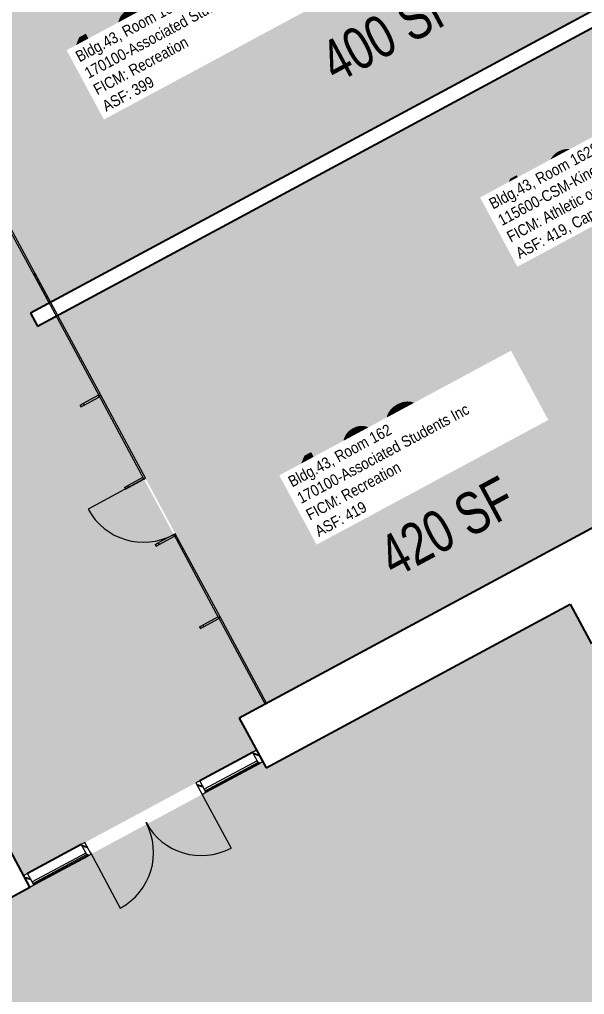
# Model space of a CAD drawing. Header units: inches. Extents: x 69213682 to 69221478, y 27658977 to 27667505.
# Drawn here: x 69219360 to 69219683, y 27662210 to 27662767 of the extents above; entities that cross this region are included whole.
import ezdxf
from ezdxf.enums import TextEntityAlignment as Align

# ---------------------------------------------------------------- set-up
doc = ezdxf.new("R2010")
doc.units = ezdxf.units.IN
doc.header["$LTSCALE"] = 100
doc.header["$MEASUREMENT"] = 0
for name, color, linetype in [('A-DOOR', 2, 'CONTINUOUS'), ('A-GLAZ', 1, 'CONTINUOUS'), ('A-IDEN-RNUM', 7, 'CONTINUOUS'), ('A-IDEN-SNUM', 4, 'CONTINUOUS'), ('A-IDEN-VNUM', 4, 'CONTINUOUS'), ('A-WALL', 5, 'CONTINUOUS'), ('AREA-TEXT', 3, 'CONTINUOUS'), ('Rooms-Category-Color', 7, 'CONTINUOUS'), ('Rooms-College-Color', 7, 'CONTINUOUS'), ('Rooms-Department-Color', 7, 'CONTINUOUS'), ('Rooms-Division-Color', 7, 'CONTINUOUS'), ('Rooms-Information', 7, 'CONTINUOUS')]:
    doc.layers.add(name, color=color, linetype=linetype)
doc.styles.add('CP_AREA', font='arial.ttf', dxfattribs={"height": 15})
doc.styles.add('CP_ROOMSNUMBER', font='arial.ttf', dxfattribs={"height": 1})
doc.styles.add('CP_ROOMVNUMBER', font='arial.ttf', dxfattribs={"width": 0.85, "height": 0.075})
pattern_1 = [(16.71, (-69219331.425, 27662306.816), (-6.901, 22.986), []), (16.71, (-69219328.582, 27662312.1), (16.086, 29.887), []), (16.71, (-69219334.27, 27662301.532), (16.086, 29.887), [])]

# ---------------------------------------------------------------- blocks, each defined once
blk = doc.blocks.new('Racquetball Mullion38 - Racquetball Mullion-1101-BACKGROUND Level 1 Parent View')
at = {"layer": 'A-GLAZ', "lineweight": 15}
for p, q in [((-4364.53, -1498.33), (-4365.53, -1498.33)), ((-4365.53, -1498.33), (-4365.53, -1500.33)), ((-4364.53, -1498.33), (-4364.53, -1500.33)), ((-4364.53, -1500.33), (-4365.53, -1500.33)), ((-4365.53, -1500.33), (-4365.53, -1510.33)), ((-4364.53, -1510.33), (-4364.53, -1500.33)), ((-4365.53, -1510.33), (-4364.53, -1510.33))]:
    blk.add_line(p, q, dxfattribs=at)
blk = doc.blocks.new('System Panel - Glazed-1100-BACKGROUND Level 1 Parent View')
at = {"layer": 'A-GLAZ', "lineweight": 15}
for p, q in [((28.046875, 1.75), (-28.046875, 1.75)), ((-28.046875, 1.75), (-28.046875, 0.75)), ((-28.046875, 0.75), (28.046875, 0.75)), ((28.046875, 0.75), (28.046875, 1.75))]:
    blk.add_line(p, q, dxfattribs=at)
blk = doc.blocks.new('System Panel - Glazed-1099-BACKGROUND Level 1 Parent View')
at = {"layer": 'A-GLAZ', "lineweight": 15}
for p, q in [((27, 1.75), (-27, 1.75)), ((-27, 1.75), (-27, 0.75)), ((-27, 0.75), (27, 0.75)), ((27, 0.75), (27, 1.75))]:
    blk.add_line(p, q, dxfattribs=at)
blk = doc.blocks.new('Curtain Wall Sgl Glass - Curtain Wall Sgl Glass-653-BACKGROUND Level 1 Parent View')
at = {"layer": 'A-DOOR', "lineweight": 20}
blk.add_line((18, 2), (18, 38), dxfattribs=at)
at = {"layer": 'A-DOOR', "lineweight": 5}
blk.add_arc((18, 2), 36, 90, 180, dxfattribs=at)
blk = doc.blocks.new('System Panel - Glazed-1098-BACKGROUND Level 1 Parent View')
at = {"layer": 'A-GLAZ', "lineweight": 15}
for p, q in [((27, 1.75), (-27, 1.75)), ((-27, 1.75), (-27, 0.75)), ((-27, 0.75), (27, 0.75)), ((27, 0.75), (27, 1.75))]:
    blk.add_line(p, q, dxfattribs=at)
blk = doc.blocks.new('System Panel - Glazed-1097-BACKGROUND Level 1 Parent View')
at = {"layer": 'A-GLAZ', "lineweight": 15}
for p, q in [((39.453125, 1.75), (-39.453125, 1.75)), ((-39.453125, 1.75), (-39.453125, 0.75)), ((-39.453125, 0.75), (39.453125, 0.75)), ((39.453125, 0.75), (39.453125, 1.75))]:
    blk.add_line(p, q, dxfattribs=at)
blk = doc.blocks.new('Racquetball Mullion1 - Racquetball Mullion-1116-BACKGROUND Level 1 Parent View')
at = {"layer": 'A-GLAZ', "lineweight": 15}
for p, q in [((-4311.03, -1498.26), (-4312.03, -1498.26)), ((-4312.03, -1498.26), (-4312.03, -1500.26)), ((-4311.03, -1498.26), (-4311.03, -1500.26)), ((-4311.03, -1500.26), (-4312.03, -1500.26)), ((-4312.03, -1500.26), (-4312.03, -1510.26)), ((-4311.03, -1510.26), (-4311.03, -1500.26)), ((-4312.03, -1510.26), (-4311.03, -1510.26))]:
    blk.add_line(p, q, dxfattribs=at)
blk = doc.blocks.new('Racquetball Mullion2 - Racquetball Mullion-1115-BACKGROUND Level 1 Parent View')
at = {"layer": 'A-GLAZ', "lineweight": 15}
for p, q in [((-4274.03, -1498.26), (-4275.03, -1498.26)), ((-4275.03, -1498.26), (-4275.03, -1500.26)), ((-4274.03, -1498.26), (-4274.03, -1500.26)), ((-4274.03, -1500.26), (-4275.03, -1500.26)), ((-4275.03, -1500.26), (-4275.03, -1510.26)), ((-4274.03, -1510.26), (-4274.03, -1500.26)), ((-4275.03, -1510.26), (-4274.03, -1510.26))]:
    blk.add_line(p, q, dxfattribs=at)
blk = doc.blocks.new('Racquetball Mullion3 - Racquetball Mullion-1114-BACKGROUND Level 1 Parent View')
at = {"layer": 'A-GLAZ', "lineweight": 15}
for p, q in [((-4220.53, -1498.26), (-4221.53, -1498.26)), ((-4221.53, -1498.26), (-4221.53, -1500.26)), ((-4220.53, -1498.26), (-4220.53, -1500.26)), ((-4220.53, -1500.26), (-4221.53, -1500.26)), ((-4221.53, -1500.26), (-4221.53, -1510.26)), ((-4220.53, -1510.26), (-4220.53, -1500.26)), ((-4221.53, -1510.26), (-4220.53, -1510.26))]:
    blk.add_line(p, q, dxfattribs=at)
blk = doc.blocks.new('System Panel - Glazed-1113-BACKGROUND Level 1 Parent View')
at = {"layer": 'A-GLAZ', "lineweight": 15}
for p, q in [((27, 1.75), (-27, 1.75)), ((-27, 1.75), (-27, 0.75)), ((-27, 0.75), (27, 0.75)), ((27, 0.75), (27, 1.75))]:
    blk.add_line(p, q, dxfattribs=at)
blk = doc.blocks.new('System Panel - SLO Glazed-235-BACKGROUND Level 1 Parent View')
at = {"layer": 'A-GLAZ', "lineweight": 15}
for p, q in [((17.13, 0.5), (-17.13, 0.5)), ((-17.13, 0.5), (-17.13, -0.5)), ((17.13, -0.5), (17.13, 0.5)), ((-17.13, -0.5), (17.13, -0.5))]:
    blk.add_line(p, q, dxfattribs=at)
blk = doc.blocks.new('System Panel - SLO Glazed-232-BACKGROUND Level 1 Parent View')
at = {"layer": 'A-GLAZ', "lineweight": 15}
for p, q in [((17.375, 0.5), (-17.375, 0.5)), ((-17.375, 0.5), (-17.375, -0.5)), ((17.375, -0.5), (17.375, 0.5)), ((-17.375, -0.5), (17.375, -0.5))]:
    blk.add_line(p, q, dxfattribs=at)
blk = doc.blocks.new('Curtain Wall-Store Front-Dbl - Store Front Double Door-229-BACKGROUND Level 1 Parent View')
at = {"layer": 'A-DOOR', "lineweight": 20}
for p, q in [((-36, 0.5), (-36, 36.375)), ((36, 0.5), (36, 36.625))]:
    blk.add_line(p, q, dxfattribs=at)
at = {"layer": 'A-DOOR', "lineweight": 5}
for centre, radius, start, end in [((-36, 0.5), 35.875, 360, 90), ((36, 0.5), 36.125, 90, 180)]:
    blk.add_arc(centre, radius, start, end, dxfattribs=at)

msp = doc.modelspace()

# ---------------------------------------------------------------- hatches: boundary and pattern name
at = {"layer": 'A-GLAZ'}
h = msp.add_hatch(dxfattribs=at)
h.set_pattern_fill('FP1_203', color=256, angle=28.2896, style=0, pattern_type=2)
h.set_pattern_definition([(163.29, (69219463.019, 27662377.64), (-6.901, -22.986), []), (163.29, (69219460.175, 27662382.924), (-29.887, -16.086), []), (163.29, (69219465.862, 27662372.357), (-29.887, -16.086), [])])
h.paths.add_polyline_path([(69219495.83, 27662349.5), (69219493.63, 27662348.31), (69219497.19, 27662341.71), (69219499.39, 27662342.89)], flags=0)
at = {"layer": 'A-GLAZ', "extrusion": (0, 0, -1)}
h = msp.add_hatch(dxfattribs=at)
h.set_pattern_fill('FP1_202', color=256, angle=-28.2896, style=0, pattern_type=2)
h.set_pattern_definition([(16.71, (-69219429.892, 27662359.812), (-6.901, 22.986), []), (16.71, (-69219427.05, 27662365.095), (16.086, 29.887), []), (16.71, (-69219432.736, 27662354.528), (16.086, 29.887), [])])
h.paths.add_polyline_path([(-69219463.46, 27662332.07), (-69219461.26, 27662330.89), (-69219464.81, 27662324.28), (-69219467.01, 27662325.47)], flags=0)
h = msp.add_hatch(dxfattribs=at)
h.set_pattern_fill('FP1_201', color=256, angle=-28.2896, style=0, pattern_type=2)
h.set_pattern_definition([(16.71, (-69219364.974, 27662324.872), (-6.901, 22.986), []), (16.71, (-69219362.13, 27662330.155), (16.086, 29.887), []), (16.71, (-69219367.817, 27662319.588), (16.086, 29.887), [])])
h.paths.add_polyline_path([(-69219397.86, 27662296.77), (-69219395.66, 27662295.58), (-69219399.21, 27662288.98), (-69219401.41, 27662290.16)], flags=0)
h = msp.add_hatch(dxfattribs=at)
h.set_pattern_fill('FP1_200', color=256, angle=-28.2896, style=0, pattern_type=2)
h.set_pattern_definition(pattern_1)
h.paths.add_polyline_path([(-69219368.61, 27662272.51), (-69219365.06, 27662279.11), (-69219363.4, 27662278.22), (-69219366.96, 27662271.62)], flags=0)
h = msp.add_hatch(dxfattribs=at)
h.set_pattern_fill('FP1_200', color=256, angle=-28.2896, style=0, pattern_type=2)
h.set_pattern_definition(pattern_1)
h.paths.add_polyline_path([(-69219362.85, 27662277.93), (-69219366.41, 27662271.32), (-69219366.96, 27662271.62), (-69219363.4, 27662278.22)], flags=0)
at = {"layer": 'Rooms-Category-Color', "true_color": 0xadadad}
for points in [[(69218644.69, 27663654.48), (69219152.62, 27662710.74), (69219135.01, 27662701.26), (69219362.85, 27662277.93), (69219495.83, 27662349.5), (69219485.97, 27662367.96), (69219500.78, 27662375.94), (69219381.35, 27662597.84), (69219370.68, 27662592.09), (69219366.71, 27662599.47), (69219377.33, 27662605.19), (69219263.59, 27662816.52), (69219252.97, 27662810.8), (69219249, 27662818.18), (69219259.62, 27662823.9), (69219145.88, 27663035.23), (69219135.25, 27663029.51), (69219131.28, 27663036.89), (69219141.91, 27663042.61), (69219028.16, 27663253.94), (69219017.54, 27663248.22), (69219013.57, 27663255.6), (69219024.19, 27663261.32), (69218910.45, 27663472.65), (69218899.83, 27663466.93), (69218895.86, 27663474.31), (69218906.48, 27663480.03), (69218792.74, 27663691.36), (69218782.17, 27663685.67), (69218764.31, 27663718.86)], [(69219923.97, 27661971.79), (69219932.56, 27661976.41), (69219939.19, 27661964.09), (69219623.28, 27661794.06), (69219475.41, 27662068.79), (69219364.46, 27662009.08), (69219255.46, 27662211.61), (69219499.39, 27662342.89), (69219501.28, 27662339.37), (69219675.26, 27662433.01), (69219862.88, 27662082.57), (69219872.61, 27662087.8), (69219919.29, 27662001.07), (69219910.7, 27661996.45)]]:
    msp.add_hatch(color=253, dxfattribs=at).paths.add_polyline_path(points)
at = {"layer": 'Rooms-Category-Color', "true_color": 0xffe090}
for points in [[(69219800.89, 27662833.15), (69219378.27, 27662605.69), (69219264.47, 27662817)], [(69219924.29, 27662603.88), (69219501.67, 27662376.41), (69219382.23, 27662598.32)]]:
    msp.add_hatch(color=41, dxfattribs=at).paths.add_polyline_path(points)
at = {"layer": 'Rooms-Category-Color', "true_color": 0xfbafa2}
msp.add_hatch(color=21, dxfattribs=at).paths.add_polyline_path([(69219382.23, 27662598.32), (69219804.86, 27662825.78), (69219924.29, 27662603.88)])
at = {"layer": 'Rooms-College-Color', "true_color": 0xadadad}
for points in [[(69218644.69, 27663654.48), (69219152.62, 27662710.74), (69219135.01, 27662701.26), (69219362.85, 27662277.93), (69219495.83, 27662349.5), (69219485.97, 27662367.96), (69219500.78, 27662375.94), (69219381.35, 27662597.84), (69219370.68, 27662592.09), (69219366.71, 27662599.47), (69219377.33, 27662605.19), (69219263.59, 27662816.52), (69219252.97, 27662810.8), (69219249, 27662818.18), (69219259.62, 27662823.9), (69219145.88, 27663035.23), (69219135.25, 27663029.51), (69219131.28, 27663036.89), (69219141.91, 27663042.61), (69219028.16, 27663253.94), (69219017.54, 27663248.22), (69219013.57, 27663255.6), (69219024.19, 27663261.32), (69218910.45, 27663472.65), (69218899.83, 27663466.93), (69218895.86, 27663474.31), (69218906.48, 27663480.03), (69218792.74, 27663691.36), (69218782.17, 27663685.67), (69218764.31, 27663718.86)], [(69219800.89, 27662833.15), (69219378.27, 27662605.69), (69219264.47, 27662817)], [(69219924.29, 27662603.88), (69219501.67, 27662376.41), (69219382.23, 27662598.32)], [(69219923.97, 27661971.79), (69219932.56, 27661976.41), (69219939.19, 27661964.09), (69219623.28, 27661794.06), (69219475.41, 27662068.79), (69219364.46, 27662009.08), (69219255.46, 27662211.61), (69219499.39, 27662342.89), (69219501.28, 27662339.37), (69219675.26, 27662433.01), (69219862.88, 27662082.57), (69219872.61, 27662087.8), (69219919.29, 27662001.07), (69219910.7, 27661996.45)]]:
    msp.add_hatch(color=253, dxfattribs=at).paths.add_polyline_path(points)
at = {"layer": 'Rooms-College-Color', "true_color": 0xffe090}
msp.add_hatch(color=41, dxfattribs=at).paths.add_polyline_path([(69219382.23, 27662598.32), (69219804.86, 27662825.78), (69219924.29, 27662603.88)])
at = {"layer": 'Rooms-Department-Color', "true_color": 0xacacac}
for points in [[(69218644.69, 27663654.48), (69219152.62, 27662710.74), (69219135.01, 27662701.26), (69219362.85, 27662277.93), (69219495.83, 27662349.5), (69219485.97, 27662367.96), (69219500.78, 27662375.94), (69219381.35, 27662597.84), (69219370.68, 27662592.09), (69219366.71, 27662599.47), (69219377.33, 27662605.19), (69219263.59, 27662816.52), (69219252.97, 27662810.8), (69219249, 27662818.18), (69219259.62, 27662823.9), (69219145.88, 27663035.23), (69219135.25, 27663029.51), (69219131.28, 27663036.89), (69219141.91, 27663042.61), (69219028.16, 27663253.94), (69219017.54, 27663248.22), (69219013.57, 27663255.6), (69219024.19, 27663261.32), (69218910.45, 27663472.65), (69218899.83, 27663466.93), (69218895.86, 27663474.31), (69218906.48, 27663480.03), (69218792.74, 27663691.36), (69218782.17, 27663685.67), (69218764.31, 27663718.86)], [(69219923.97, 27661971.79), (69219932.56, 27661976.41), (69219939.19, 27661964.09), (69219623.28, 27661794.06), (69219475.41, 27662068.79), (69219364.46, 27662009.08), (69219255.46, 27662211.61), (69219499.39, 27662342.89), (69219501.28, 27662339.37), (69219675.26, 27662433.01), (69219862.88, 27662082.57), (69219872.61, 27662087.8), (69219919.29, 27662001.07), (69219910.7, 27661996.45)]]:
    msp.add_hatch(color=253, dxfattribs=at).paths.add_polyline_path(points)
at = {"layer": 'Rooms-Department-Color', "true_color": 0x604aed}
for points in [[(69219800.89, 27662833.15), (69219378.27, 27662605.69), (69219264.47, 27662817)], [(69219924.29, 27662603.88), (69219501.67, 27662376.41), (69219382.23, 27662598.32)]]:
    msp.add_hatch(color=173, dxfattribs=at).paths.add_polyline_path(points)
at = {"layer": 'Rooms-Department-Color', "true_color": 0xffe090}
msp.add_hatch(color=41, dxfattribs=at).paths.add_polyline_path([(69219382.23, 27662598.32), (69219804.86, 27662825.78), (69219924.29, 27662603.88)])
at = {"layer": 'Rooms-Division-Color', "true_color": 0xadadad}
for points in [[(69218644.69, 27663654.48), (69219152.62, 27662710.74), (69219135.01, 27662701.26), (69219362.85, 27662277.93), (69219495.83, 27662349.5), (69219485.97, 27662367.96), (69219500.78, 27662375.94), (69219381.35, 27662597.84), (69219370.68, 27662592.09), (69219366.71, 27662599.47), (69219377.33, 27662605.19), (69219263.59, 27662816.52), (69219252.97, 27662810.8), (69219249, 27662818.18), (69219259.62, 27662823.9), (69219145.88, 27663035.23), (69219135.25, 27663029.51), (69219131.28, 27663036.89), (69219141.91, 27663042.61), (69219028.16, 27663253.94), (69219017.54, 27663248.22), (69219013.57, 27663255.6), (69219024.19, 27663261.32), (69218910.45, 27663472.65), (69218899.83, 27663466.93), (69218895.86, 27663474.31), (69218906.48, 27663480.03), (69218792.74, 27663691.36), (69218782.17, 27663685.67), (69218764.31, 27663718.86)], [(69219923.97, 27661971.79), (69219932.56, 27661976.41), (69219939.19, 27661964.09), (69219623.28, 27661794.06), (69219475.41, 27662068.79), (69219364.46, 27662009.08), (69219255.46, 27662211.61), (69219499.39, 27662342.89), (69219501.28, 27662339.37), (69219675.26, 27662433.01), (69219862.88, 27662082.57), (69219872.61, 27662087.8), (69219919.29, 27662001.07), (69219910.7, 27661996.45)]]:
    msp.add_hatch(color=253, dxfattribs=at).paths.add_polyline_path(points)
at = {"layer": 'Rooms-Division-Color', "true_color": 0x604aed}
for points in [[(69219800.89, 27662833.15), (69219378.27, 27662605.69), (69219264.47, 27662817)], [(69219924.29, 27662603.88), (69219501.67, 27662376.41), (69219382.23, 27662598.32)]]:
    msp.add_hatch(color=173, dxfattribs=at).paths.add_polyline_path(points)
at = {"layer": 'Rooms-Division-Color', "true_color": 0xffe090}
msp.add_hatch(color=41, dxfattribs=at).paths.add_polyline_path([(69219382.23, 27662598.32), (69219804.86, 27662825.78), (69219924.29, 27662603.88)])

# ---------------------------------------------------------------- linework, layer by layer
at = {"layer": 'A-GLAZ'}
for p, q in [((69219493.63, 27662348.31), (69219463.46, 27662332.07)), ((69219497.19, 27662341.71), (69219467.01, 27662325.47)), ((69219395.66, 27662295.58), (69219365.06, 27662279.11)), ((69219399.21, 27662288.98), (69219368.61, 27662272.51))]:
    msp.add_line(p, q, dxfattribs=at)
at = {"layer": 'A-GLAZ', "lineweight": 20}
for p, q in [((69219495.83, 27662349.5), (69219493.63, 27662348.31)), ((69219493.63, 27662348.31), (69219497.19, 27662341.71)), ((69219499.39, 27662342.89), (69219495.83, 27662349.5)), ((69219497.19, 27662341.71), (69219499.39, 27662342.89))]:
    msp.add_line(p, q, dxfattribs=at)
at = {"layer": 'A-GLAZ', "lineweight": 20, "extrusion": (0, 0, -1)}
for p, q in [((69219463.46, 27662332.07), (69219461.26, 27662330.89)), ((69219461.26, 27662330.89), (69219464.81, 27662324.28)), ((69219467.01, 27662325.47), (69219463.46, 27662332.07)), ((69219464.81, 27662324.28), (69219467.01, 27662325.47)), ((69219397.86, 27662296.77), (69219395.66, 27662295.58)), ((69219401.41, 27662290.16), (69219397.86, 27662296.77)), ((69219395.66, 27662295.58), (69219399.21, 27662288.98)), ((69219399.21, 27662288.98), (69219401.41, 27662290.16)), ((69219365.06, 27662279.11), (69219362.85, 27662277.93)), ((69219368.61, 27662272.51), (69219365.06, 27662279.11)), ((69219362.85, 27662277.93), (69219366.41, 27662271.32)), ((69219366.41, 27662271.32), (69219368.61, 27662272.51))]:
    msp.add_line(p, q, dxfattribs=at)
at = {"layer": 'A-WALL'}
for p, q in [((69219800.89, 27662833.15), (69219366.71, 27662599.47)), ((69219370.68, 27662592.09), (69219804.86, 27662825.78)), ((69219366.41, 27662271.32), (69219135.01, 27662701.26)), ((69219924.29, 27662603.88), (69219485.97, 27662367.96)), ((69219366.71, 27662599.47), (69219370.68, 27662592.09)), ((69219501.35, 27662339.41), (69219675.26, 27662433.01)), ((69219675.26, 27662433.01), (69219687.44, 27662410.39)), ((69219485.97, 27662367.96), (69219489.19, 27662361.96)), ((69219489.19, 27662361.96), (69219489.21, 27662361.97)), ((69219489.21, 27662361.97), (69219501.35, 27662339.41)), ((69219355.4, 27662265.4), (69219366.41, 27662271.32))]:
    msp.add_line(p, q, dxfattribs=at)

# ---------------------------------------------------------------- block references
at = {"layer": 'A-DOOR'}
for name, p, rotation in [('Curtain Wall Sgl Glass - Curtain Wall Sgl Glass-653-BACKGROUND Level 1 Parent View', (69219441.62, 27662489.56), 118.2896483564979), ('Curtain Wall-Store Front-Dbl - Store Front Double Door-229-BACKGROUND Level 1 Parent View', (69219432.4, 27662308.54), 208.2896483564979)]:
    msp.add_blockref(name, p, dxfattribs=dict(at, rotation=rotation))
at = {"layer": 'A-GLAZ'}
for name, p, rotation in [('System Panel - Glazed-1113-BACKGROUND Level 1 Parent View', (69219366.08, 27662629.79), 118.2896483564979), ('System Panel - Glazed-1097-BACKGROUND Level 1 Parent View', (69219388.8, 27662587.7), 118.2896483564979), ('System Panel - Glazed-1098-BACKGROUND Level 1 Parent View', (69219420.29, 27662529.19), 118.2896483564979), ('System Panel - Glazed-1099-BACKGROUND Level 1 Parent View', (69219462.94, 27662449.94), 118.2896483564979), ('System Panel - Glazed-1100-BACKGROUND Level 1 Parent View', (69219489.03, 27662401.47), 118.2896483564979), ('System Panel - SLO Glazed-235-BACKGROUND Level 1 Parent View', (69219481.39, 27662334.91), 208.2896483564979), ('System Panel - SLO Glazed-232-BACKGROUND Level 1 Parent View', (69219383.2, 27662282.06), 208.2896483564979)]:
    msp.add_blockref(name, p, dxfattribs=dict(at, rotation=rotation))
at = {"layer": 'A-GLAZ', "lineweight": 15, "rotation": 118.2896483564979}
for name in ['Racquetball Mullion3 - Racquetball Mullion-1114-BACKGROUND Level 1 Parent View', 'Racquetball Mullion2 - Racquetball Mullion-1115-BACKGROUND Level 1 Parent View', 'Racquetball Mullion1 - Racquetball Mullion-1116-BACKGROUND Level 1 Parent View', 'Racquetball Mullion38 - Racquetball Mullion-1101-BACKGROUND Level 1 Parent View']:
    msp.add_blockref(name, (69216075.55, 27665553.23), dxfattribs=at)

# ---------------------------------------------------------------- texts
at = {"layer": 'A-IDEN-RNUM', "style": 'CP_ROOMSNUMBER', "width": 0.85}
msp.add_text('0162-00', height=1, rotation=28.29, dxfattribs=at).set_placement((69219605.6, 27662537.75))
at = {"layer": 'A-IDEN-SNUM', "style": 'CP_ROOMSNUMBER', "width": 0.85}
msp.add_text('0430016200', height=1, rotation=28.29, dxfattribs=at).set_placement((69219605.6, 27662537.75))
at = {"layer": 'A-IDEN-VNUM', "style": 'CP_ROOMVNUMBER', "width": 0.85}
for s, p in [('161', (69219432.25, 27662751.97)), ('162s', (69219690.29, 27662677.38)), ('162', (69219561, 27662512.75))]:
    msp.add_text(s, height=45, rotation=28.29, dxfattribs=at).set_placement(p, align=Align.MIDDLE)
at = {"layer": 'AREA-TEXT', "style": 'CP_AREA', "width": 0.75}
for s, p in [('400 SF', (69219571.29, 27662760.29)), ('420 SF', (69219604.61, 27662477.42))]:
    msp.add_text(s, height=24, rotation=28.29, dxfattribs=at).set_placement(p, align=Align.MIDDLE_CENTER)

# ---------------------------------------------------------------- next in the draw order: texts
at = {"layer": 'Rooms-Information', "width": 144, "attachment_point": 7, "rotation": 28.29, "style": 'CP_ROOMVNUMBER', "bg_fill": 3, "box_fill_scale": 1.5, "bg_fill_color": 256, "bg_fill_true_color": 13158600, "bg_fill_transparency": 0}
for s, insert, char_height in [('Bldg.43, Room 161^M^J170100-Associated Students Inc^M^JFICM: Recreation^M^JASF: 399', (69219410.04, 27662714.46), 6.4286), ('Bldg.43, Room 162S^M^J115600-CSM-Kinesiology & Public Hlth^M^JFICM: Athletic or Physical Education - Indoor^M^JASF: 419, Cap: 4', (69219647.23, 27662628.65), 6.42857), ('Bldg.43, Room 162^M^J170100-Associated Students Inc^M^JFICM: Recreation^M^JASF: 419', (69219531.57, 27662471.36), 6.4286)]:
    msp.add_mtext(s, dxfattribs=dict(at, insert=insert, char_height=char_height))

doc.saveas('drawing.dxf')
